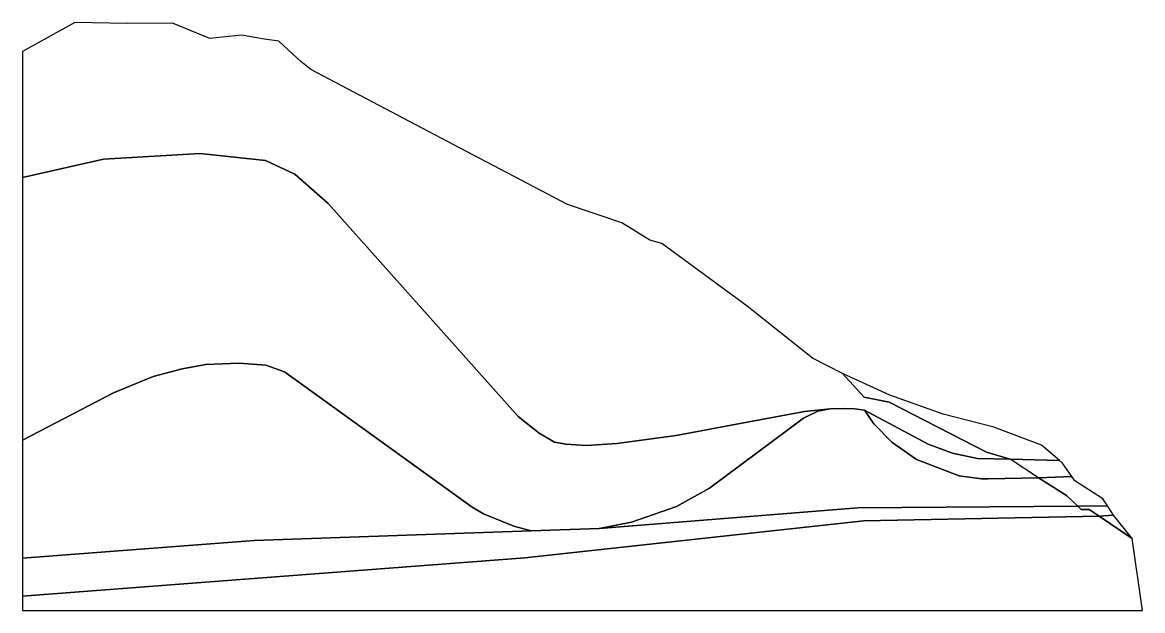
# Model space of a CAD drawing. Extents: x 1639 to 1951, y 900 to 1064.
import ezdxf

# ---------------------------------------------------------------- set-up
doc = ezdxf.new("R2010")
doc.units = 0
for name, color, linetype in [('1', 7, 'CONTINUOUS'), ('10', 7, 'CONTINUOUS'), ('2', 7, 'CONTINUOUS'), ('3', 7, 'CONTINUOUS'), ('4', 7, 'CONTINUOUS'), ('5', 7, 'CONTINUOUS'), ('6', 7, 'CONTINUOUS'), ('7', 7, 'CONTINUOUS'), ('8', 7, 'CONTINUOUS'), ('9', 7, 'CONTINUOUS')]:
    doc.layers.add(name, color=color, linetype=linetype)

msp = doc.modelspace()

# ---------------------------------------------------------------- linework, layer by layer
at = {"layer": '1'}
msp.add_lwpolyline([(1914.02, 942.02), (1907.44, 943.98), (1880.27, 957.98), (1873.32, 959.37), (1867.31, 965.96), (1858.94, 970.22), (1840.76, 984.72), (1816.98, 1002.1), (1813.65, 1003.02), (1805.88, 1007.89), (1790.7, 1012.96), (1760.86, 1028.67), (1752.01, 1033.33), (1719.23, 1050.63), (1716.44, 1052.82), (1714.08, 1054.93), (1710.34, 1058.5), (1706.29, 1059.03), (1699.92, 1060.17), (1691.07, 1059.28), (1680.68, 1063.52), (1668.16, 1063.46), (1653.5, 1063.73), (1638.89, 1055.66), (1638.89, 1020.49), (1661.5, 1025.61), (1688.38, 1027.22), (1706.57, 1025.22), (1714.73, 1021.46), (1724.05, 1013.32), (1776.93, 953.97), (1782.8, 949.33), (1787.13, 946.78), (1790.24, 946.23), (1796, 945.84), (1804.47, 946.39), (1820.99, 948.64), (1840.75, 952.35), (1856.7, 955.34), (1863.87, 956.08), (1868, 956.17), (1870.76, 956.06), (1873.46, 955.67), (1891.21, 946.26), (1897.93, 943.69), (1904.95, 942.21), (1914.02, 942.02)], dxfattribs=at)
at = {"layer": '10'}
msp.add_lwpolyline([(1938.79, 926.2), (1948.02, 919.98), (1942.82, 926.47), (1938.79, 926.2)], dxfattribs=at)
at = {"layer": '2'}
for points in [[(1863.87, 956.08), (1856.7, 955.34), (1840.75, 952.35), (1820.99, 948.64), (1804.47, 946.39), (1796, 945.84), (1790.24, 946.23), (1787.13, 946.78), (1782.8, 949.33), (1776.93, 953.97), (1724.05, 1013.32), (1714.73, 1021.46), (1706.57, 1025.22), (1688.38, 1027.22), (1661.5, 1025.61), (1638.89, 1020.49), (1638.89, 947.38), (1664.28, 960.53), (1675.35, 965.05), (1683.41, 967.25), (1689.94, 968.44), (1699.3, 968.82), (1706.72, 968.2), (1711.86, 966.41), (1764.17, 928.65), (1767.29, 926.8), (1775.78, 923.36), (1780.6, 922.09), (1799.57, 922.77), (1808.57, 924.47), (1821.1, 928.9), (1830.22, 933.95), (1856.49, 953.49), (1860.42, 955.4), (1863.87, 956.08)], [(1873.46, 955.67), (1876.01, 951.9), (1881.04, 946.79), (1887.92, 941.99), (1899.81, 937.39), (1906.04, 936.57), (1907.87, 936.6), (1921.88, 936.82), (1914.02, 942.02), (1904.95, 942.21), (1897.93, 943.69), (1891.21, 946.26), (1873.46, 955.67)]]:
    msp.add_lwpolyline(points, dxfattribs=at)
at = {"layer": '3'}
for points in [[(1638.89, 914.49), (1703.44, 919.41), (1780.6, 922.09), (1775.78, 923.36), (1767.29, 926.8), (1764.17, 928.65), (1711.86, 966.41), (1706.72, 968.2), (1699.3, 968.82), (1689.94, 968.44), (1683.41, 967.25), (1675.35, 965.05), (1664.28, 960.53), (1638.89, 947.38), (1638.89, 914.49)], [(1799.57, 922.77), (1871.55, 928.53), (1932.81, 928.98), (1929.74, 931.96), (1921.88, 936.82), (1907.87, 936.6), (1906.04, 936.57), (1899.81, 937.39), (1887.92, 941.99), (1881.04, 946.79), (1876.01, 951.9), (1873.46, 955.67), (1870.76, 956.06), (1868, 956.17), (1863.87, 956.08), (1860.42, 955.4), (1856.49, 953.49), (1830.22, 933.95), (1821.1, 928.9), (1808.57, 924.47), (1799.57, 922.77)]]:
    msp.add_lwpolyline(points, dxfattribs=at)
at = {"layer": '4'}
msp.add_lwpolyline([(1638.89, 903.9), (1697.22, 908.33), (1778.82, 914.54), (1873.28, 924.92), (1938.79, 926.2), (1936.05, 928.01), (1933.82, 928), (1932.81, 928.98), (1871.55, 928.53), (1799.57, 922.77), (1780.6, 922.09), (1703.44, 919.41), (1638.89, 914.49), (1638.89, 903.9)], dxfattribs=at)
at = {"layer": '5'}
msp.add_lwpolyline([(1638.89, 899.9), (1950.89, 899.9), (1948.02, 919.98), (1938.79, 926.2), (1873.28, 924.92), (1778.82, 914.54), (1697.22, 908.33), (1638.89, 903.9), (1638.89, 899.88)], dxfattribs=at)
at = {"layer": '6'}
msp.add_lwpolyline([(1914.02, 942.02), (1927.71, 941.73), (1922.71, 945.97), (1909.42, 951.01), (1895.31, 954.56), (1880.46, 959.85), (1867.31, 965.96), (1873.32, 959.37), (1880.27, 957.98), (1907.44, 943.98), (1914.02, 942.02)], dxfattribs=at)
at = {"layer": '7'}
msp.add_lwpolyline([(1921.88, 936.82), (1931.15, 937.2), (1928.59, 940.98), (1927.71, 941.73), (1914.02, 942.02)], dxfattribs=at)
at = {"layer": '8'}
msp.add_lwpolyline([(1932.81, 928.98), (1941.16, 929.02), (1939.79, 930.98), (1932, 936.04), (1931.15, 937.2), (1921.88, 936.82), (1929.74, 931.96), (1932.81, 928.98)], dxfattribs=at)
at = {"layer": '9'}
msp.add_lwpolyline([(1938.79, 926.2), (1942.82, 926.47), (1941.16, 929.02), (1932.81, 928.98), (1933.82, 928), (1936.05, 928.01), (1938.79, 926.2)], dxfattribs=at)

doc.saveas('drawing.dxf')
